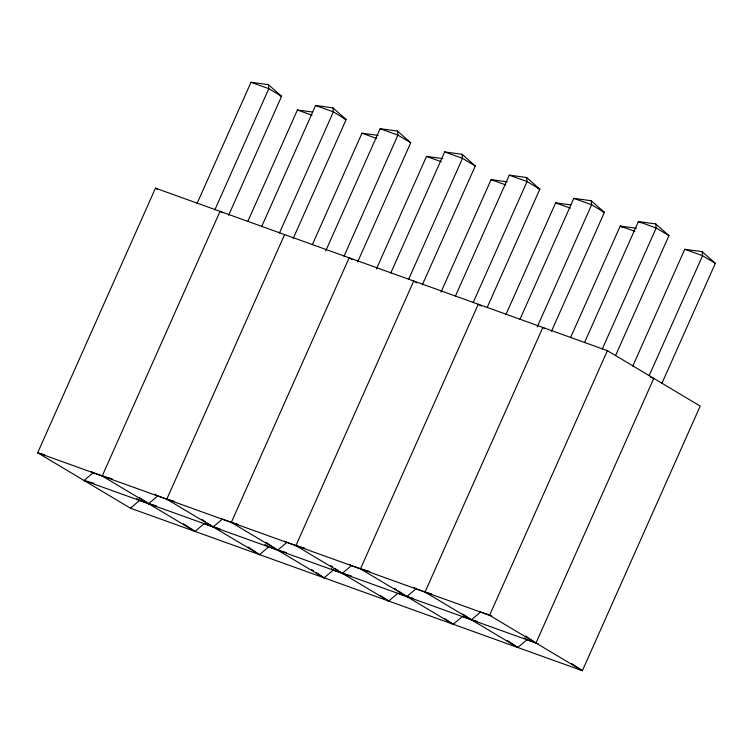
<?xml version="1.0" encoding="UTF-8"?>
<svg xmlns="http://www.w3.org/2000/svg" width="753" height="753" viewBox="0 0 753 753"><rect width="100%" height="100%" fill="white"/><g stroke="black" fill="none" stroke-linecap="round" stroke-linejoin="round"><path stroke-width="1.13" d="M155.476 188.156L37.65 452.788L130.438 508.2L582.37 670.716L700.186 406.083L607.398 350.672L155.476 188.156L157.49 189.361M197.098 203.385L251.013 82.284L268.379 84.628L281.584 96.309L228.63 215.273M214.887 209.776L268.802 88.675L268.379 84.628M214.163 527.175L204.204 523.599L194.999 531.411L102.21 476.009L220.036 211.367L222.05 212.572M247.784 221.438L297.407 109.985L312.457 112.018M261.658 226.597L315.573 105.495L332.939 107.848L346.154 119.529L293.19 238.485M279.448 232.997L333.363 111.896L332.939 107.848M264.905 544.513L268.765 546.819L259.559 554.632L166.771 499.22L284.596 234.588M312.344 244.659L361.967 133.206L378.175 135.389M325.738 250.89L380.133 128.716L397.499 131.06L410.714 142.75L357.75 261.705M344.008 256.218L397.923 135.116L397.499 131.06M345.505 574.407L333.334 570.03L324.119 577.852L231.331 522.441L349.157 257.808L352.188 259.616M376.425 268.943L426.527 156.417L442.736 158.61M390.779 273.038L444.694 151.937L462.06 154.28L475.275 165.971L422.311 284.926M408.568 279.429L462.483 158.328L462.06 154.28M408.954 597.233L397.895 593.251L388.68 601.063L295.891 545.661L413.717 281.02L416.748 282.827M440.985 292.164L491.088 179.638L507.296 181.831M455.339 296.249L509.254 175.148L526.62 177.501L539.835 189.182L487.351 307.073M473.129 302.65L527.053 181.548L526.62 177.501M473.515 620.444L462.455 616.472L453.24 624.284L360.461 568.873L478.277 304.24L481.308 306.047M506.025 314.312L555.648 202.858L570.699 204.891M519.899 319.47L573.814 198.368L591.19 200.712L604.395 212.402L551.431 331.358M537.218 326.943L591.613 204.769L591.19 200.712M538.075 643.664L527.015 639.683L517.8 647.505L425.021 592.093L542.838 327.461L544.861 328.666M570.586 337.532L620.208 226.069L636.417 228.263M584.46 342.69L638.375 221.589L655.75 223.933L668.956 235.623L615.512 355.651M602.249 349.091L656.174 227.99L655.75 223.933M571.791 663.694L582.37 670.716L489.582 615.314L607.398 350.672M632.765 366.109L684.769 249.29L702.144 251.634L715.35 263.324L661.906 383.352M649.124 375.719L702.568 255.691L702.144 251.634M104.319 476.658L93.25 472.677L84.044 480.489L535.976 643.015L653.792 378.382L650.517 377.197M130.438 508.2L139.644 500.378L152.925 505.15M138.985 497.319L148.605 503.71L157.81 495.898L171.091 500.67M207.395 523.1L213.165 526.931L222.38 519.109L232.338 522.695M266.186 542.48L277.725 550.142L286.94 542.329L285.011 541.172M334.596 568.251L342.286 573.362L351.5 565.55L363.671 569.927M398.196 590.832L406.846 596.583L416.061 588.761L427.12 592.743M462.756 614.053L471.416 619.794L480.621 611.982L491.681 615.963M44.295 454.652L37.65 452.788L489.582 615.314M102.21 476.009L112.178 478.804M166.771 499.22L174.527 501.404M84.044 480.489L94.012 483.294M231.331 522.441L237.976 524.304M148.605 503.71L156.36 505.884M295.891 545.661L304.758 548.146M213.165 526.931L219.81 528.794M360.461 568.873L369.318 571.367M277.725 550.142L286.592 552.636M425.021 592.093L431.667 593.957M342.286 573.362L351.152 575.847M406.846 596.583L413.491 598.447M471.416 619.794L476.95 621.357M251.013 82.284L268.802 88.675L281.584 96.309L279.495 95.565M315.573 105.495L333.363 111.896L346.154 119.529L344.055 118.776M380.133 128.716L397.923 135.116L410.714 142.75M444.694 151.937L462.483 158.328L475.275 165.971M509.254 175.148L527.053 181.548L539.835 189.182L537.746 188.429M573.814 198.368L591.613 204.769L604.395 212.402L602.306 211.649M297.407 109.985L312.053 115.256M361.967 133.206L376.622 138.467M426.527 156.417L441.183 161.688M491.088 179.638L505.743 184.909M555.648 202.858L570.303 208.12M634.864 231.34L620.208 226.069L622.176 227.246M684.769 249.29L702.568 255.691L715.35 263.324M288.041 542.725L299.11 546.706M269.875 547.215L280.944 551.196M668.956 235.623L656.174 227.99L638.375 221.589L640.342 222.756M524.116 637.96L527.015 639.683M414.131 587.613L416.061 588.761M349.571 564.392L351.5 565.55M331.395 568.882L333.334 570.03M154.92 494.166L157.81 495.898M91.32 471.519L93.25 472.677M136.754 498.646L139.644 500.378M525.396 635.993L535.976 643.015M507.23 640.474L517.8 647.505M444.59 618.533L453.24 624.284M394.346 588.281L396.276 589.552M380.03 595.322L388.68 601.063M330.746 565.701L332.675 566.971M311.62 569.55L313.54 570.821M316.429 572.741L324.119 577.852M248.019 546.97L259.559 554.632M201.625 519.259L205.475 521.82M183.459 523.749L194.999 531.411"/></g></svg>
